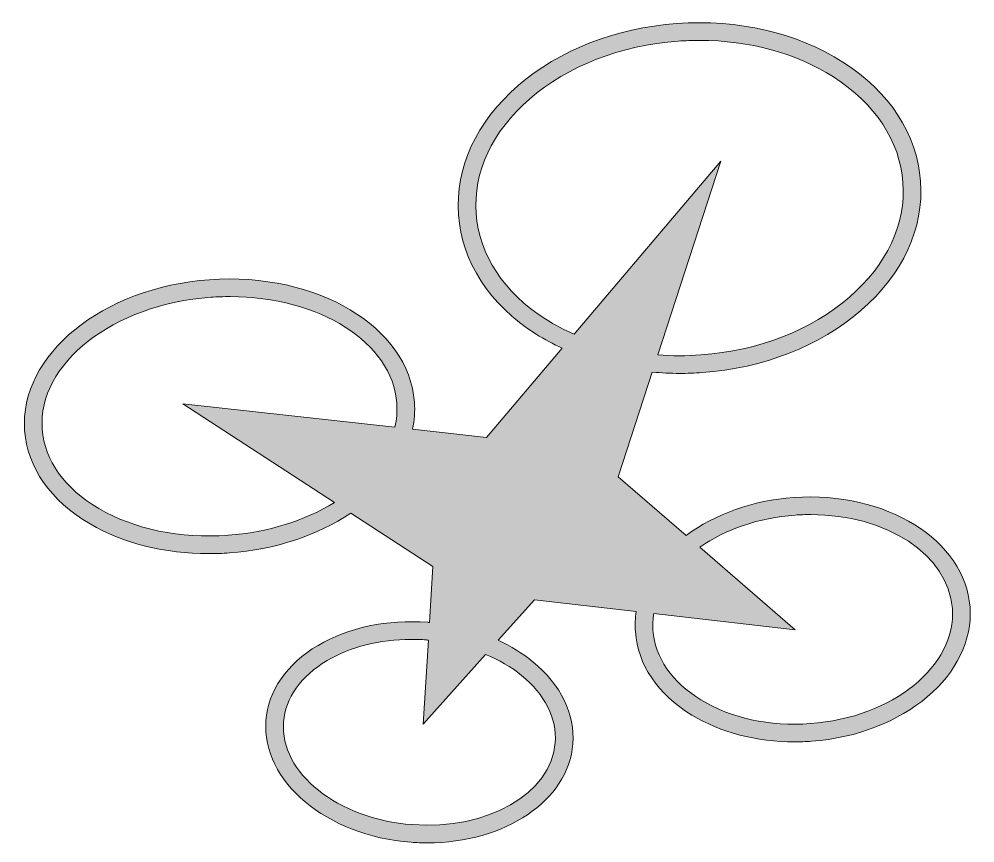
# Model space of a CAD drawing. Header units: millimetres. Extents: x 64.2 to 146.5, y -197.8 to -98.9.
# Drawn here: x 67.9 to 142.8, y -163.5 to -98.9 of the extents above; entities that cross this region are included whole.
import ezdxf

# ---------------------------------------------------------------- set-up
doc = ezdxf.new("R2010")
doc.units = ezdxf.units.MM
doc.header["$MEASUREMENT"] = 0
doc.layers.add('Layer 1', color=7, linetype='Continuous', lineweight=0)

# ---------------------------------------------------------------- blocks, each defined once
blk = doc.blocks.new('Block_0')
at = {"layer": 'Layer 1', "true_color": 0x858a8e, "transparency": 33554687}
h = blk.add_hatch(color=252, dxfattribs=at)
h.dxf.hatch_style = 2
edge = h.paths.add_edge_path()
edge.add_spline(control_points=[(129.854, -154.109), (126.678, -154.346), (123.638, -153.68), (121.293, -152.252), (119.023, -150.869), (117.686, -148.929), (117.531, -146.792), (117.499, -146.352), (117.53, -145.914), (117.597, -145.48), (117.597, -145.48), (128.666, -146.75), (128.666, -146.75), (128.666, -146.75), (121.196, -140.289), (121.196, -140.289), (123.227, -138.861), (125.84, -137.97), (128.664, -137.766), (129.078, -137.735), (129.489, -137.72), (129.895, -137.72), (135.818, -137.72), (140.681, -140.866), (140.988, -145.083), (141.314, -149.589), (136.32, -153.638), (129.854, -154.109)], knot_values=[0, 0, 0, 0, 1, 1, 1, 2, 2, 2, 3, 3, 3, 4, 4, 4, 5, 5, 5, 6, 6, 6, 7, 7, 7, 8, 8, 8, 9, 9, 9, 9], degree=3, periodic=0)
edge = h.paths.add_edge_path()
edge.add_spline(control_points=[(107.228, -150.325), (109.075, -151.839), (110.014, -153.711), (109.87, -155.597), (109.567, -159.591), (104.546, -162.479), (98.679, -162.03), (92.81, -161.583), (88.283, -157.973), (88.586, -153.982), (88.729, -152.095), (89.939, -150.385), (91.994, -149.169), (93.829, -148.081), (96.132, -147.503), (98.579, -147.503), (98.975, -147.503), (99.376, -147.518), (99.778, -147.549), (99.831, -147.553), (99.88, -147.567), (99.933, -147.572), (99.933, -147.572), (99.535, -154.15), (99.535, -154.15), (99.535, -154.15), (104.421, -148.686), (104.421, -148.686), (105.455, -149.127), (106.417, -149.661), (107.228, -150.325)], knot_values=[0, 0, 0, 0, 1, 1, 1, 2, 2, 2, 3, 3, 3, 4, 4, 4, 5, 5, 5, 6, 6, 6, 7, 7, 7, 8, 8, 8, 9, 9, 9, 10, 10, 10, 10], degree=3, periodic=0)
edge = h.paths.add_edge_path()
edge.add_spline(control_points=[(84.248, -139.345), (80.496, -139.621), (76.898, -138.876), (74.125, -137.256), (71.436, -135.683), (69.858, -133.472), (69.68, -131.03), (69.305, -125.888), (75.232, -121.249), (82.89, -120.692), (83.399, -120.654), (83.902, -120.637), (84.4, -120.637), (91.39, -120.637), (97.109, -124.207), (97.459, -129.008), (97.504, -129.635), (97.453, -130.26), (97.315, -130.877), (97.315, -130.877), (80.707, -129.046), (80.707, -129.046), (80.707, -129.046), (92.577, -136.77), (92.577, -136.77), (90.248, -138.211), (87.358, -139.118), (84.248, -139.345)], knot_values=[0, 0, 0, 0, 1, 1, 1, 2, 2, 2, 3, 3, 3, 4, 4, 4, 5, 5, 5, 6, 6, 6, 7, 7, 7, 8, 8, 8, 9, 9, 9, 9], degree=3, periodic=0)
edge = h.paths.add_edge_path()
edge.add_spline(control_points=[(109.124, -122.41), (105.846, -120.316), (103.91, -117.375), (103.674, -114.13), (103.438, -110.883), (104.926, -107.693), (107.867, -105.147), (110.865, -102.551), (114.996, -100.941), (119.499, -100.614), (120.062, -100.572), (120.623, -100.552), (121.179, -100.552), (125.068, -100.552), (128.741, -101.547), (131.665, -103.414), (134.943, -105.508), (136.878, -108.449), (137.115, -111.694), (137.351, -114.941), (135.862, -118.131), (132.921, -120.677), (129.924, -123.273), (125.793, -124.883), (121.29, -125.21), (120.149, -125.295), (119.019, -125.293), (117.914, -125.209), (117.914, -125.209), (122.859, -110.03), (122.859, -110.03), (122.859, -110.03), (111.355, -123.588), (111.355, -123.588), (110.576, -123.242), (109.824, -122.857), (109.124, -122.41)], knot_values=[0, 0, 0, 0, 1, 1, 1, 2, 2, 2, 3, 3, 3, 4, 4, 4, 5, 5, 5, 6, 6, 6, 7, 7, 7, 8, 8, 8, 9, 9, 9, 10, 10, 10, 11, 11, 11, 12, 12, 12, 12], degree=3, periodic=0)
edge = h.paths.add_edge_path()
edge.add_spline(control_points=[(142.369, -144.983), (141.985, -139.715), (135.795, -135.883), (128.563, -136.383), (125.361, -136.616), (122.4, -137.674), (120.125, -139.363), (120.125, -139.363), (114.803, -134.76), (114.803, -134.76), (114.803, -134.76), (117.477, -126.55), (117.477, -126.55), (118.182, -126.614), (118.893, -126.658), (119.613, -126.658), (120.202, -126.658), (120.795, -126.636), (121.39, -126.593), (126.189, -126.244), (130.606, -124.515), (133.828, -121.724), (137.108, -118.885), (138.766, -115.288), (138.496, -111.594), (138.228, -107.901), (136.066, -104.581), (132.41, -102.247), (128.819, -99.954), (124.195, -98.883), (119.399, -99.231), (114.6, -99.58), (110.183, -101.309), (106.96, -104.1), (103.681, -106.939), (102.023, -110.537), (102.293, -114.23), (102.561, -117.923), (104.723, -121.243), (108.379, -123.578), (109.026, -123.991), (109.714, -124.354), (110.423, -124.687), (110.423, -124.687), (104.499, -131.669), (104.499, -131.669), (104.499, -131.669), (98.702, -131.029), (98.702, -131.029), (98.843, -130.332), (98.892, -129.622), (98.84, -128.908), (98.411, -123.003), (91.2, -118.709), (82.79, -119.31), (74.369, -119.924), (67.868, -125.227), (68.299, -131.13), (68.51, -134.042), (70.331, -136.64), (73.426, -138.45), (76.031, -139.975), (79.287, -140.785), (82.73, -140.785), (83.265, -140.785), (83.806, -140.766), (84.348, -140.727), (87.922, -140.467), (91.247, -139.365), (93.855, -137.601), (93.855, -137.601), (100.284, -141.785), (100.284, -141.785), (100.284, -141.785), (100.018, -146.182), (100.018, -146.182), (99.972, -146.178), (99.928, -146.17), (99.883, -146.167), (96.716, -145.934), (93.664, -146.57), (91.287, -147.977), (88.834, -149.431), (87.383, -151.527), (87.205, -153.876), (86.843, -158.63), (91.944, -162.908), (98.574, -163.412), (99.004, -163.445), (99.43, -163.46), (99.851, -163.46), (105.919, -163.46), (110.914, -160.148), (111.251, -155.703), (111.43, -153.352), (110.313, -151.061), (108.106, -149.254), (107.309, -148.6), (106.401, -148.038), (105.412, -147.577), (105.412, -147.577), (108.246, -144.408), (108.246, -144.408), (108.246, -144.408), (116.221, -145.322), (116.221, -145.322), (116.145, -145.841), (116.111, -146.364), (116.149, -146.892), (116.338, -149.489), (117.909, -151.812), (120.573, -153.435), (122.828, -154.808), (125.645, -155.54), (128.619, -155.54), (129.061, -155.54), (129.507, -155.524), (129.954, -155.492), (137.183, -154.965), (142.752, -150.251), (142.369, -144.983)], knot_values=[0, 0, 0, 0, 1, 1, 1, 2, 2, 2, 3, 3, 3, 4, 4, 4, 5, 5, 5, 6, 6, 6, 7, 7, 7, 8, 8, 8, 9, 9, 9, 10, 10, 10, 11, 11, 11, 12, 12, 12, 13, 13, 13, 14, 14, 14, 15, 15, 15, 16, 16, 16, 17, 17, 17, 18, 18, 18, 19, 19, 19, 20, 20, 20, 21, 21, 21, 22, 22, 22, 23, 23, 23, 24, 24, 24, 25, 25, 25, 26, 26, 26, 27, 27, 27, 28, 28, 28, 29, 29, 29, 30, 30, 30, 31, 31, 31, 32, 32, 32, 33, 33, 33, 34, 34, 34, 35, 35, 35, 36, 36, 36, 37, 37, 37, 38, 38, 38, 39, 39, 39, 40, 40, 40, 40], degree=3, periodic=0)
at = {"layer": 'Layer 1'}
for points, knots in [([(142.369, -144.983), (141.985, -139.715), (135.795, -135.883), (128.563, -136.383), (125.361, -136.616), (122.4, -137.674), (120.125, -139.363), (120.125, -139.363), (114.803, -134.76), (114.803, -134.76), (114.803, -134.76), (117.477, -126.55), (117.477, -126.55), (118.182, -126.614), (118.893, -126.658), (119.613, -126.658), (120.202, -126.658), (120.795, -126.636), (121.39, -126.593), (126.189, -126.244), (130.606, -124.515), (133.828, -121.724), (137.108, -118.885), (138.766, -115.288), (138.496, -111.594), (138.228, -107.901), (136.066, -104.581), (132.41, -102.247), (128.819, -99.954), (124.195, -98.883), (119.399, -99.231), (114.6, -99.58), (110.183, -101.309), (106.96, -104.1), (103.681, -106.939), (102.023, -110.537), (102.293, -114.23), (102.561, -117.923), (104.723, -121.243), (108.379, -123.578), (109.026, -123.991), (109.714, -124.354), (110.423, -124.687), (110.423, -124.687), (104.499, -131.669), (104.499, -131.669), (104.499, -131.669), (98.702, -131.029), (98.702, -131.029), (98.843, -130.332), (98.892, -129.622), (98.84, -128.908), (98.411, -123.003), (91.2, -118.709), (82.79, -119.31), (74.369, -119.924), (67.868, -125.227), (68.299, -131.13), (68.51, -134.042), (70.331, -136.64), (73.426, -138.45), (76.031, -139.975), (79.287, -140.785), (82.73, -140.785), (83.265, -140.785), (83.806, -140.766), (84.348, -140.727), (87.922, -140.467), (91.247, -139.365), (93.855, -137.601), (93.855, -137.601), (100.284, -141.785), (100.284, -141.785), (100.284, -141.785), (100.018, -146.182), (100.018, -146.182), (99.972, -146.178), (99.928, -146.17), (99.883, -146.167), (96.716, -145.934), (93.664, -146.57), (91.287, -147.977), (88.834, -149.431), (87.383, -151.527), (87.205, -153.876), (86.843, -158.63), (91.944, -162.908), (98.574, -163.412), (99.004, -163.445), (99.43, -163.46), (99.851, -163.46), (105.919, -163.46), (110.914, -160.148), (111.251, -155.703), (111.43, -153.352), (110.313, -151.061), (108.106, -149.254), (107.309, -148.6), (106.401, -148.038), (105.412, -147.577), (105.412, -147.577), (108.246, -144.408), (108.246, -144.408), (108.246, -144.408), (116.221, -145.322), (116.221, -145.322), (116.145, -145.841), (116.111, -146.364), (116.149, -146.892), (116.338, -149.489), (117.909, -151.812), (120.573, -153.435), (122.828, -154.808), (125.645, -155.54), (128.619, -155.54), (129.061, -155.54), (129.507, -155.524), (129.954, -155.492), (137.183, -154.965), (142.752, -150.251), (142.369, -144.983)], [0, 0, 0, 0, 1, 1, 1, 2, 2, 2, 3, 3, 3, 4, 4, 4, 5, 5, 5, 6, 6, 6, 7, 7, 7, 8, 8, 8, 9, 9, 9, 10, 10, 10, 11, 11, 11, 12, 12, 12, 13, 13, 13, 14, 14, 14, 15, 15, 15, 16, 16, 16, 17, 17, 17, 18, 18, 18, 19, 19, 19, 20, 20, 20, 21, 21, 21, 22, 22, 22, 23, 23, 23, 24, 24, 24, 25, 25, 25, 26, 26, 26, 27, 27, 27, 28, 28, 28, 29, 29, 29, 30, 30, 30, 31, 31, 31, 32, 32, 32, 33, 33, 33, 34, 34, 34, 35, 35, 35, 36, 36, 36, 37, 37, 37, 38, 38, 38, 39, 39, 39, 40, 40, 40, 40]), ([(109.124, -122.41), (105.846, -120.316), (103.91, -117.375), (103.674, -114.13), (103.438, -110.883), (104.926, -107.693), (107.867, -105.147), (110.865, -102.551), (114.996, -100.941), (119.499, -100.614), (120.062, -100.572), (120.623, -100.552), (121.179, -100.552), (125.068, -100.552), (128.741, -101.547), (131.665, -103.414), (134.943, -105.508), (136.878, -108.449), (137.115, -111.694), (137.351, -114.941), (135.862, -118.131), (132.921, -120.677), (129.924, -123.273), (125.793, -124.883), (121.29, -125.21), (120.149, -125.295), (119.019, -125.293), (117.914, -125.209), (117.914, -125.209), (122.859, -110.03), (122.859, -110.03), (122.859, -110.03), (111.355, -123.588), (111.355, -123.588), (110.576, -123.242), (109.824, -122.857), (109.124, -122.41)], [0, 0, 0, 0, 1, 1, 1, 2, 2, 2, 3, 3, 3, 4, 4, 4, 5, 5, 5, 6, 6, 6, 7, 7, 7, 8, 8, 8, 9, 9, 9, 10, 10, 10, 11, 11, 11, 12, 12, 12, 12]), ([(84.248, -139.345), (80.496, -139.621), (76.898, -138.876), (74.125, -137.256), (71.436, -135.683), (69.858, -133.472), (69.68, -131.03), (69.305, -125.888), (75.232, -121.249), (82.89, -120.692), (83.399, -120.654), (83.902, -120.637), (84.4, -120.637), (91.39, -120.637), (97.109, -124.207), (97.459, -129.008), (97.504, -129.635), (97.453, -130.26), (97.315, -130.877), (97.315, -130.877), (80.707, -129.046), (80.707, -129.046), (80.707, -129.046), (92.577, -136.77), (92.577, -136.77), (90.248, -138.211), (87.358, -139.118), (84.248, -139.345)], [0, 0, 0, 0, 1, 1, 1, 2, 2, 2, 3, 3, 3, 4, 4, 4, 5, 5, 5, 6, 6, 6, 7, 7, 7, 8, 8, 8, 9, 9, 9, 9]), ([(129.854, -154.109), (126.678, -154.346), (123.638, -153.68), (121.293, -152.252), (119.023, -150.869), (117.686, -148.929), (117.531, -146.792), (117.499, -146.352), (117.53, -145.914), (117.597, -145.48), (117.597, -145.48), (128.666, -146.75), (128.666, -146.75), (128.666, -146.75), (121.196, -140.289), (121.196, -140.289), (123.227, -138.861), (125.84, -137.97), (128.664, -137.766), (129.078, -137.735), (129.489, -137.72), (129.895, -137.72), (135.818, -137.72), (140.681, -140.866), (140.988, -145.083), (141.314, -149.589), (136.32, -153.638), (129.854, -154.109)], [0, 0, 0, 0, 1, 1, 1, 2, 2, 2, 3, 3, 3, 4, 4, 4, 5, 5, 5, 6, 6, 6, 7, 7, 7, 8, 8, 8, 9, 9, 9, 9]), ([(107.228, -150.325), (109.075, -151.839), (110.014, -153.711), (109.87, -155.597), (109.567, -159.591), (104.546, -162.479), (98.679, -162.03), (92.81, -161.583), (88.283, -157.973), (88.586, -153.982), (88.729, -152.095), (89.939, -150.385), (91.994, -149.169), (93.829, -148.081), (96.132, -147.503), (98.579, -147.503), (98.975, -147.503), (99.376, -147.518), (99.778, -147.549), (99.831, -147.553), (99.88, -147.567), (99.933, -147.572), (99.933, -147.572), (99.535, -154.15), (99.535, -154.15), (99.535, -154.15), (104.421, -148.686), (104.421, -148.686), (105.455, -149.127), (106.417, -149.661), (107.228, -150.325)], [0, 0, 0, 0, 1, 1, 1, 2, 2, 2, 3, 3, 3, 4, 4, 4, 5, 5, 5, 6, 6, 6, 7, 7, 7, 8, 8, 8, 9, 9, 9, 10, 10, 10, 10])]:
    blk.add_open_spline(points, degree=3, knots=knots, dxfattribs=at)

msp = doc.modelspace()

# ---------------------------------------------------------------- block references
at = {"layer": 'Layer 1'}
msp.add_blockref('Block_0', (0, 0), dxfattribs=at)

doc.saveas('drawing.dxf')
